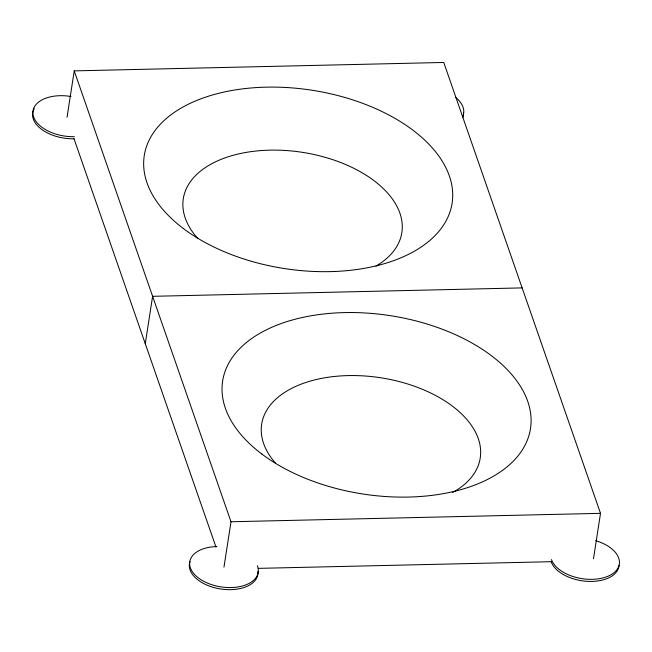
<?xml version="1.0" encoding="UTF-8"?>
<svg xmlns="http://www.w3.org/2000/svg" width="652" height="652" viewBox="0 0 652 652"><rect width="100%" height="100%" fill="white"/><g stroke="black" fill="none" stroke-linecap="round" stroke-linejoin="round"><path stroke-width="0.98" d="M67.042 117.287L74.23 70.881L443.759 62.462L600.516 513.344L593.491 558.764M145.274 343.71L152.609 296.318L522.138 287.899M223.962 567.175L230.995 521.755L74.23 70.881M230.995 521.755L600.516 513.344M258.265 568.365L551.445 561.69M73.896 138.42L215.983 547.085M74.018 138.77A34.613 20.049 8.8 0 1 34.238 108.688M257.931 571.396A34.613 20.049 8.8 0 1 221.289 589.074A34.613 20.049 8.8 0 1 190.001 561.706M619.074 565.496A34.613 20.049 8.8 0 1 587.46 581.348A34.613 20.049 8.8 0 1 551.193 561.69M463.466 112.951A35.738 20.701 8.8 0 1 462.887 117.417M455.463 97.278A35.738 20.701 8.8 0 1 462.512 117.034M74.344 136.675A34.613 20.049 8.8 0 1 32.918 113.676A34.613 20.049 8.8 0 1 71.011 96.488M257.361 565.732A34.613 20.049 8.8 0 1 231.704 587.542A34.613 20.049 8.8 0 1 190.441 567.998A34.613 20.049 8.8 0 1 216.904 546.563M595.732 540.704A34.613 20.049 8.8 0 1 608.072 576.205A34.613 20.049 8.8 0 1 551.51 559.603M197.768 238.453A110.579 64.059 8.8 0 1 227.1 157.148A110.579 64.059 8.8 0 1 372.74 179.732A110.579 64.059 8.8 0 1 375.976 266.097M275.527 463.197A110.579 64.059 8.8 0 1 306.856 382.137A110.579 64.059 8.8 0 1 452.586 406.261A110.579 64.059 8.8 0 1 452.627 492.521M183.302 228.485A155.746 90.221 8.8 0 0 445.137 222.519A155.746 90.221 8.8 0 0 266.122 87.164A155.746 90.221 8.8 0 0 183.302 228.485M261.68 453.922A155.746 90.221 8.8 0 0 523.515 447.957A155.746 90.221 8.8 0 0 344.5 312.601A155.746 90.221 8.8 0 0 261.68 453.922"/></g></svg>
